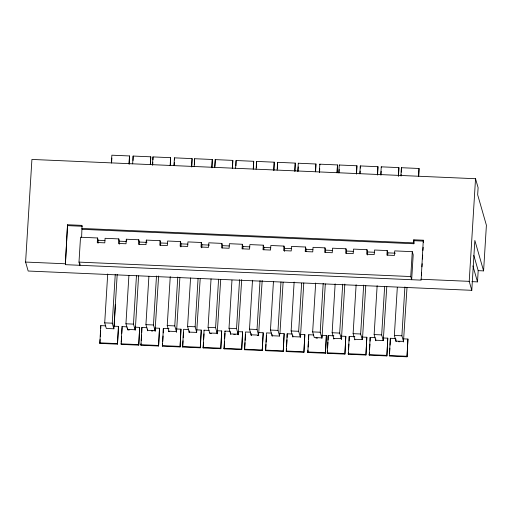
<?xml version="1.0" encoding="UTF-8"?>
<svg xmlns="http://www.w3.org/2000/svg" width="512" height="512" viewBox="0 0 512 512"><rect width="100%" height="100%" fill="white"/><g stroke="black" fill="none" stroke-linecap="round" stroke-linejoin="round"><path stroke-width="0.77" d="M483.59 270.886L474.854 240.429L471.789 290.317L28.173 271.027L25.6 262.061L31.917 159.437L475.533 178.72L478.106 187.693L477.664 194.79L486.4 225.248L483.59 270.886L478.195 270.65L473.824 255.424M82.112 229.325L413.875 243.75L413.811 239.808L423.283 240.218L421.133 280.128L65.376 264.666L67.526 224.755L82.048 225.382L81.626 237.242M65.376 264.666L67.526 224.755M79.994 263.738L79.898 265.293L78.989 262.118L80.525 237.235L97.542 237.978L98.202 240.262L98.016 243.296M97.542 237.978L97.267 242.522L104.8 242.848L105.082 238.304L118.771 238.899L119.43 241.184L119.245 244.218M115.354 304.365L114.17 326.746L114.01 326.202L118.4 326.394L118.554 326.938L117.491 344.154L99.859 343.386L100.762 325.626L105.76 325.843M99.859 343.386L100.096 339.475M100.294 336.346L100.627 330.867M100.774 328.518L100.762 325.626M111.379 163.014L111.859 155.194L129.498 155.955L129.171 164.326M111.584 162.778L111.872 158.08M117.203 274.381L113.85 328.787L106.317 328.461L104.71 322.861L107.718 273.971M113.85 328.787L112.25 323.187L115.258 274.298M118.771 238.899L118.496 243.443L126.029 243.77L126.31 239.226L138.765 239.77L139.424 242.054L139.283 244.326M117.491 344.154L118.4 326.394M129.011 163.782L129.498 155.955M128.915 275.392L125.939 323.782L127.546 329.382L135.11 329.779L135.27 327.194L139.661 327.386L138.752 345.146L121.12 344.378L122.022 326.618L126.989 326.835M121.261 342.029L121.6 336.55M121.792 333.421L122.131 327.942M132.646 163.872L133.126 156.051L150.765 156.813L150.483 164.403M133.043 160.506L133.126 156.051M127.546 329.382L127.622 328.122M127.578 329.453L127.654 328.128M135.238 330.253L133.478 324.115L136.454 275.718M138.765 239.77L138.483 244.314L146.022 244.64L146.304 240.096L160.07 240.691L160.723 242.982L160.582 245.254M135.309 329.677L138.586 275.84M138.752 345.146L139.661 327.386M150.285 164.64L150.765 156.813M155.117 331.187L155.117 328.058L159.507 328.25L158.598 346.01L140.966 345.242L141.869 327.482L146.867 327.699M140.966 345.242L141.062 343.674M141.254 340.544L141.594 335.066M141.734 332.723L141.869 327.482M152.493 164.736L152.973 156.909L170.611 157.677L170.33 165.261M152.646 165.28L152.838 162.15M152.986 159.802L152.973 156.909M147.693 330.797L145.933 324.653L148.896 276.454M147.501 329.024L147.424 330.317L155.072 330.579L158.624 276.006M155.072 330.579L153.466 324.979L156.486 275.994M160.07 240.691L159.789 245.242L167.328 245.568L167.603 241.018L180.41 241.574L181.069 243.866L180.883 246.899M158.598 346.01L159.507 328.25M170.131 165.504L170.611 157.677M168.838 331.181L176.429 331.578L176.589 328.992L180.973 329.184L180.07 346.944L162.432 346.176L163.341 328.416L168.992 328.659M162.432 346.176L162.579 343.827M162.726 341.478L163.059 336M163.251 332.87L163.341 328.416M173.965 165.67L174.445 157.843L192.083 158.611L191.757 166.982M174.17 165.427L174.362 162.298M174.502 159.955L174.445 157.843M168.89 331.251L169.05 331.725L167.232 325.581L170.246 276.691M176.589 328.992L176.582 332.122L174.771 325.907L177.779 277.018M180.41 241.574L180.134 246.125L187.667 246.451L187.949 241.907L201.293 242.483L201.946 244.774L201.76 247.802M176.531 332.051L179.878 277.638M180.07 346.944L180.973 329.184M191.597 166.438L192.083 158.611M196.794 329.869L201.184 330.061L201.338 330.605L200.275 347.821L182.643 347.053L183.546 329.293L188.544 329.51M182.643 347.053L183.027 340.794M183.219 337.664L183.558 332.186M194.17 166.547L194.65 158.72L212.288 159.488L211.962 167.859M194.47 164.742L194.65 158.72M189.338 332.608L187.578 326.464L190.566 277.952M189.254 332.672L189.178 330.835M189.101 332.128L196.717 332.39L195.117 326.79L198.099 278.278M201.293 242.483L201.011 247.034L208.544 247.36L208.826 242.81L221.85 243.379L222.502 245.664L222.362 247.942M196.634 332.454L200.218 278.618M200.275 347.821L201.184 330.061M211.808 167.315L212.288 159.488M217.158 333.344L217.318 330.765L221.702 330.95L220.8 348.71L203.162 347.949L204.07 330.189L209.069 330.406M203.162 347.949L203.501 342.47M203.693 339.334L204.032 333.862M214.694 167.443L215.174 159.616L232.813 160.384L232.531 167.968M214.944 166.419L215.283 160.941M209.606 332.73L208.07 327.354L211.053 278.893M217.318 333.824L215.603 327.686L218.586 279.219M221.85 243.379L221.568 247.923L229.101 248.256L229.382 243.706L242.33 244.269L242.989 246.56L242.848 248.832M220.71 279.507L217.21 333.28L209.619 333.018M220.8 348.71L221.702 330.95M232.326 168.205L232.813 160.384M238.061 334.253L238.221 331.674L242.605 331.859L241.702 349.619L224.07 348.858L224.973 331.098L229.971 331.315M224.07 348.858L224.499 341.811M224.691 338.682L225.03 333.203M235.597 168.352L236.077 160.525L253.715 161.293L253.434 168.877M235.942 165.76L236.077 160.525M230.771 334.406L229.011 328.269L231.974 280.166M230.643 331.987L230.528 333.926L238.157 334.189L241.702 279.622M238.157 334.189L236.55 328.595L239.558 279.706M242.33 244.269L242.048 248.819L249.587 249.146L249.869 244.595L263.296 245.178L263.949 247.469L263.814 249.741M241.702 349.619L242.605 331.859M253.229 169.114L253.715 161.293M258.733 332.563L263.123 332.755L263.277 333.299L262.214 350.515L244.582 349.747L245.485 331.987L250.483 332.205M244.582 349.747L245.018 342.701M245.158 340.358L245.498 334.88M256.109 169.242L256.595 161.414L274.227 162.182L273.901 170.554M256.41 167.437L256.595 161.414M251.258 335.296L249.498 329.158L252.506 280.269M251.194 335.36L251.117 333.53M258.733 335.693L257.03 329.485L260.045 280.595M263.296 245.178L263.014 249.728L270.554 250.054L270.835 245.51L283.962 246.08L284.621 248.365L284.435 251.398M258.573 335.149L262.189 280.512M262.214 350.515L263.123 332.755M273.747 170.01L274.227 162.182M272.134 334.438L272.058 335.731L279.59 336.064L279.757 333.478L284.141 333.67L283.232 351.424L265.6 350.662L266.502 332.902L271.501 333.12M265.6 350.662L265.984 344.397M266.131 342.054L266.515 335.789M277.126 170.157L277.606 162.33L295.245 163.098L294.918 171.462M277.427 168.352L277.606 162.33M272.211 336.275L270.464 330.067L273.44 281.683M279.603 335.994L277.997 330.394L280.979 282.01M283.962 246.08L283.686 250.624L291.219 250.957L291.501 246.406L305.498 247.014L306.15 249.306L306.01 251.578M279.962 333.222L283.104 282.221M283.232 351.424L284.141 333.67M294.765 170.925L295.245 163.098M292.813 335.309L292.736 336.634L300.269 336.96L300.429 334.374L304.819 334.566L303.91 352.326L286.278 351.558L287.181 333.798L292.179 334.016M286.278 351.558L286.47 348.429M286.611 346.08L287.002 339.821M287.142 337.472L287.181 333.798M297.805 171.053L298.285 163.226L315.923 163.994L315.642 171.584M297.958 171.597L298.253 166.899M292.896 337.107L291.13 330.97L294.138 282.074M303.776 283.027L300.429 337.434L298.669 331.296L301.626 283.194M305.498 247.014L305.216 251.565L312.749 251.891L313.03 247.341L324.979 247.859L325.632 250.15L325.491 252.422M303.91 352.326L304.819 334.566M315.443 171.821L315.923 163.994M315.674 283.014L312.659 331.904L314.266 337.498L321.818 337.894L321.971 335.315L326.362 335.501L325.459 353.261L307.821 352.493L308.723 334.739L313.709 334.95M307.821 352.493L307.968 350.15M308.16 347.014L308.493 341.542M308.64 339.194L308.723 334.739M319.347 171.994L319.834 164.166L337.466 164.934L337.19 172.518M319.507 172.531L319.744 168.621M324.979 247.859L324.698 252.41L332.23 252.736L332.512 248.192L345.952 248.774L346.605 251.059L346.464 253.338M325.306 283.962L321.971 338.438L320.198 332.23L323.206 283.341M325.459 353.261L326.362 335.501M336.986 172.755L337.466 164.934M341.421 339.283L341.44 336.16L345.811 336.346L344.909 354.106L327.27 353.344L328.173 335.584L333.888 335.827M327.27 353.344L327.418 350.995M327.61 347.866L327.942 342.387M328.09 340.038L328.173 335.584M338.797 172.838L339.283 165.011L356.915 165.779L356.589 174.144M339.002 172.595L339.194 169.466M333.901 338.893L332.141 332.749L335.155 283.859M341.421 339.219L339.68 333.075L342.688 284.186M345.952 248.774L345.67 253.318L353.203 253.651L353.485 249.101L366.97 249.69L367.629 251.974L367.437 255.008M344.832 284.102L341.594 336.704L341.44 336.16M344.909 354.106L345.811 336.346M356.435 173.6L356.915 165.779M356.128 284.774L353.114 333.664L354.72 339.258L362.291 339.654L362.451 337.069L366.835 337.261L365.933 355.021L348.301 354.253L349.203 336.493L354.874 336.742M348.301 354.253L348.397 352.691M348.589 349.562L348.922 344.083M349.12 340.954L349.203 336.493M359.827 173.754L360.307 165.926L377.946 166.694L377.619 175.059M360.032 173.51L360.173 171.162M360.365 168.032L360.307 165.926M354.758 339.328L354.912 339.872M362.195 339.36L360.653 333.99L363.661 285.101M366.97 249.69L366.688 254.234L374.227 254.56L374.509 250.016L387.187 250.566L387.846 252.858L387.706 255.13M362.464 339.341L365.76 285.722M362.49 339.552L362.451 337.069M365.933 355.021L366.835 337.261M377.459 174.515L377.946 166.694M383.238 340.57L383.398 337.984L387.789 338.176L386.88 355.93L369.248 355.168L370.15 337.408L375.149 337.626M369.248 355.168L369.389 352.819M369.581 349.69L369.92 344.211M370.112 341.082L370.15 337.408M380.774 174.662L381.254 166.835L398.893 167.603L398.566 175.968M380.928 175.206L381.171 171.29M375.859 340.781L374.138 334.573L377.146 285.683M375.782 338.95L375.706 340.237L383.277 340.499L386.778 286.726M383.277 340.499L381.67 334.906L384.634 286.803M387.187 250.566L386.912 255.117L394.445 255.443L394.726 250.893L412.282 251.661L413.197 254.829L411.661 279.718L410.752 276.544L412.282 251.661M386.88 355.93L387.789 338.176M398.362 176.211L398.893 167.603M403.386 341.44L403.546 338.861L407.93 339.046L407.027 356.806L389.389 356.045L390.291 338.285L395.29 338.502M389.536 353.696L389.869 348.218M390.067 345.088L390.4 339.61M400.915 175.539L401.402 167.712L419.034 168.48L418.758 176.064M401.075 176.077L401.171 174.515M401.312 172.166L401.402 167.712M396.115 341.594L394.355 335.456L397.318 287.354M395.968 339.174L395.846 341.114L403.494 341.382L407.002 287.52M403.494 341.382L401.894 335.782L404.902 286.893M407.027 356.806L407.93 339.046M413.875 243.75L413.811 239.808M418.554 176.301L419.034 168.48M421.421 275.437L421.613 272.307M421.952 266.835L422.144 263.712M422.432 259.014L422.675 255.11M422.963 250.419L423.155 247.29M423.443 242.63L423.283 240.218M471.789 290.317L469.216 281.344L475.533 178.72M471.936 281.638L477.504 281.882L478.195 270.65M67.776 225.638L82.304 226.272M414.067 240.691L423.533 241.107M81.862 228.442L413.619 242.861M98.202 240.262L104.986 240.557M119.43 241.184L126.214 241.478M139.424 242.054L146.957 242.381M160.723 242.982L167.507 243.277M181.069 243.866L187.853 244.16M201.946 244.774L209.485 245.101M222.502 245.664L229.286 245.965M242.989 246.56L249.766 246.854M263.949 247.469L270.733 247.763M284.621 248.365L291.405 248.659M306.15 249.306L312.934 249.6M325.632 250.15L332.416 250.445M346.605 251.059L353.389 251.36M367.629 251.974L374.406 252.269M387.846 252.858L395.379 253.184M78.989 262.118L410.752 276.544M25.6 262.061L65.12 263.776M420.877 279.245L469.216 281.344M104.71 322.861L112.25 323.187M125.939 323.782L133.478 324.115M145.933 324.653L153.466 324.979M167.232 325.581L174.771 325.907M187.578 326.464L195.117 326.79M208.07 327.354L215.603 327.686M229.011 328.269L236.55 328.595M249.498 329.158L257.03 329.485M270.464 330.067L277.997 330.394M291.13 330.97L298.669 331.296M312.659 331.904L320.198 332.23M332.141 332.749L339.68 333.075M353.114 333.664L360.653 333.99M374.138 334.573L381.67 334.906M394.355 335.456L401.894 335.782M251.04 334.822L258.637 335.085M341.286 338.675L333.728 338.413L333.882 338.957M127.738 329.926L129.235 329.99M151.405 330.957L152.89 331.021M209.83 333.498L211.328 333.562M233.754 334.534L235.245 334.598M257.242 335.558L258.733 335.622M315.942 338.112L317.446 338.176M398.342 341.69L399.827 341.754M99.699 342.842L117.338 343.61M120.96 343.834L138.598 344.602M140.806 344.698L158.445 345.466M162.278 345.632L179.917 346.4M182.483 346.509L200.122 347.277M203.008 347.405L220.646 348.173M223.91 348.314L241.549 349.082M244.429 349.203L262.061 349.971M265.446 350.118L283.078 350.886M286.118 351.014L303.757 351.782M307.667 351.955L325.299 352.717M327.117 352.8L344.749 353.568M348.141 353.715L365.779 354.477M369.088 354.624L386.726 355.392M389.235 355.501L406.867 356.269M472.915 265.888L477.504 281.882M381.254 166.835L381.414 167.379M403.386 341.376L403.539 341.984M390.291 338.285L390.451 338.822M339.283 165.011L339.437 165.555M319.834 164.166L319.987 164.71M298.285 163.226L298.445 163.77M321.971 335.315L322.131 335.853M300.429 334.374L300.582 334.918M215.174 159.616L215.328 160.16M238.067 334.189L238.214 334.797M224.973 331.098L225.126 331.635M204.07 330.189L204.224 330.726M146.304 240.096L146.739 241.619M154.963 330.573L155.117 331.117M126.31 239.226L126.746 240.749M135.27 327.194L135.424 327.738M122.022 326.618L122.176 327.162"/></g></svg>
